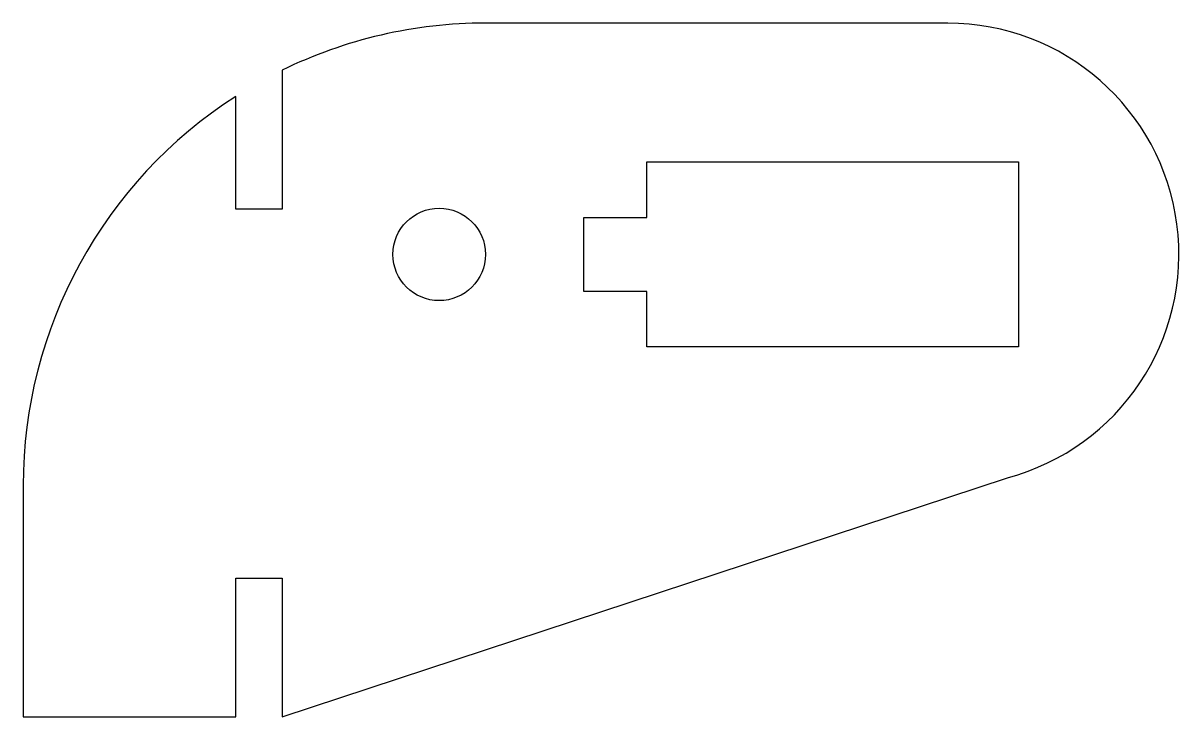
# Model space of a CAD drawing. Header units: millimetres. Extents: x -45 to 80, y -50 to 25.
import ezdxf

# ---------------------------------------------------------------- set-up
doc = ezdxf.new("R2010")
doc.units = ezdxf.units.MM

msp = doc.modelspace()

# ---------------------------------------------------------------- linework, layer by layer
msp.add_lwpolyline([(-45, -50), (-22, -50), (-22, -35), (-17, -35), (-17, -50), (61.47, -24.15, 0.876965), (55, 25), (5, 25, 0.114395), (-17, 19.9), (-17, 4.9), (-22, 4.9), (-22, 17.08, 0.255438), (-45, -25)], format="xyb", close=True)
msp.add_lwpolyline([(22.45, -4), (15.65, -4), (15.65, 4), (22.45, 4), (22.45, 10), (62.65, 10), (62.65, -10), (22.45, -10)], close=True)
msp.add_circle((0, 0), 5)

doc.saveas('drawing.dxf')
